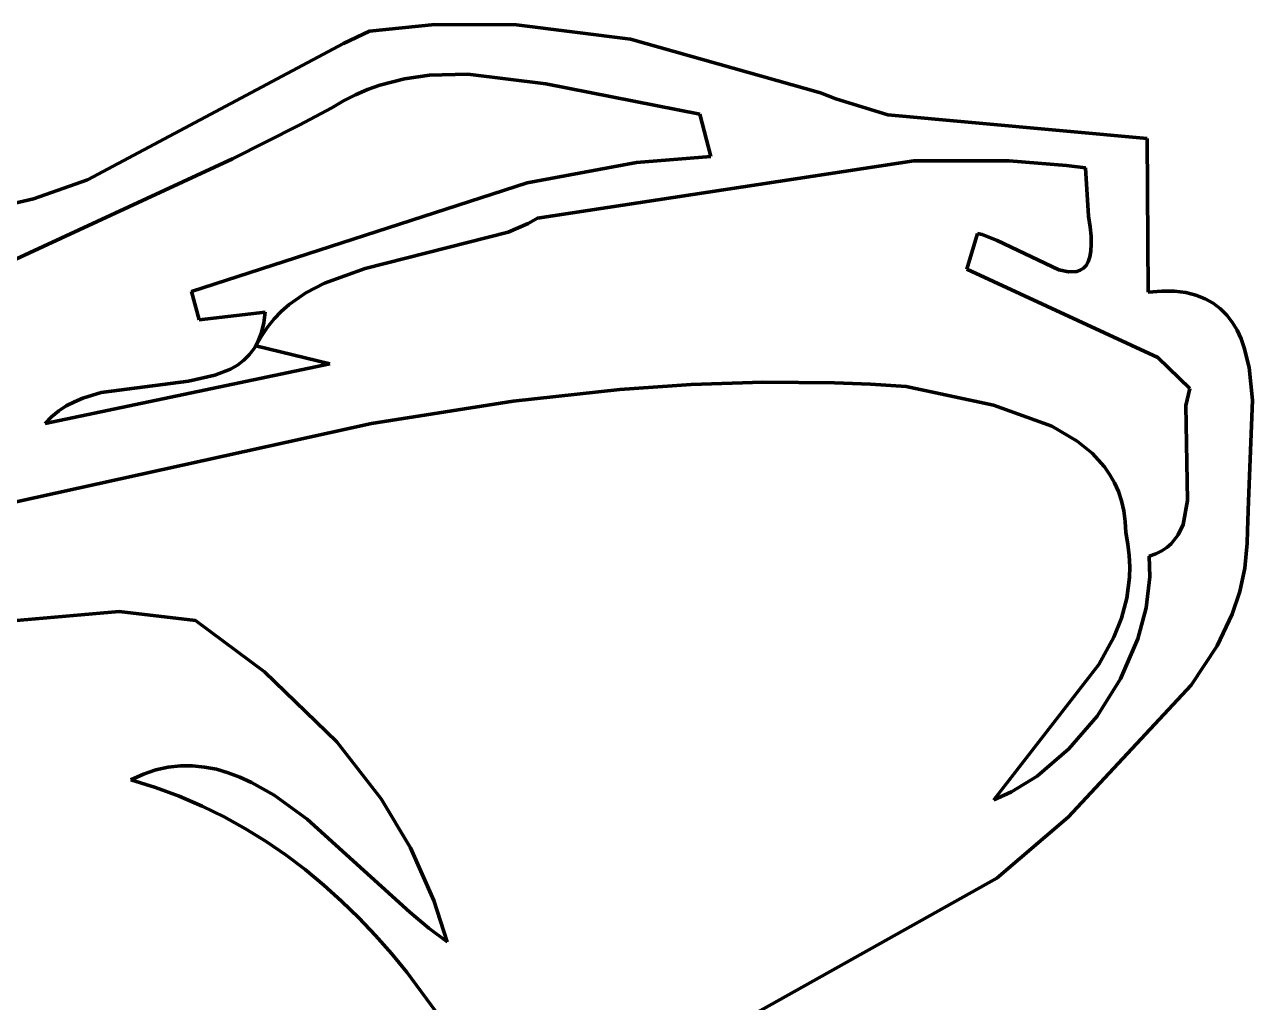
# Model space of a CAD drawing. Header units: millimetres. Extents: x 0 to 4.76, y 0 to 6.67.
# Drawn here: x 3.4734 to 3.965, y 4.9928 to 5.3843 of the extents above; entities that cross this region are included whole.
import ezdxf

# ---------------------------------------------------------------- set-up
doc = ezdxf.new("R2010")
doc.units = ezdxf.units.MM
doc.layers.add('color#010101ff', color=7, linetype='CONTINUOUS', lineweight=100)
doc.layers.add('color#fefefeff', color=7, linetype='CONTINUOUS', lineweight=100)

msp = doc.modelspace()

# ---------------------------------------------------------------- linework, layer by layer
at = {"layer": 'color#010101ff'}
for p, q in [((3.61152, 5.3816), (3.63767, 5.38431)), ((3.63767, 5.38431), (3.67044, 5.38422)), ((3.67044, 5.38422), (3.71608, 5.37849)), ((3.60108, 5.37678), (3.61152, 5.3816)), ((3.71608, 5.37849), (3.79208, 5.35694)), ((3.49861, 5.32209), (3.60108, 5.37678)), ((3.63559, 5.36404), (3.62553, 5.3626)), ((3.65092, 5.36443), (3.63559, 5.36404)), ((3.6821, 5.36063), (3.65092, 5.36443)), ((3.61076, 5.35831), (3.60594, 5.35623)), ((3.61564, 5.36005), (3.61076, 5.35831)), ((3.62553, 5.3626), (3.61564, 5.36005)), ((3.7438, 5.34843), (3.6821, 5.36063)), ((3.60117, 5.35381), (3.59646, 5.35102)), ((3.60594, 5.35623), (3.60117, 5.35381)), ((3.79208, 5.35694), (3.79821, 5.35464)), ((3.79821, 5.35464), (3.81901, 5.34815)), ((3.59646, 5.35102), (3.58335, 5.34399)), ((3.74813, 5.33147), (3.7438, 5.34843)), ((3.58335, 5.34399), (3.55671, 5.33049)), ((3.81901, 5.34815), (3.92285, 5.33864)), ((3.92285, 5.33864), (3.9233, 5.27722)), ((3.55671, 5.33049), (3.40634, 5.26111)), ((3.67471, 5.32089), (3.71842, 5.32906)), ((3.82947, 5.3298), (3.67885, 5.30676)), ((3.71842, 5.32906), (3.74813, 5.33147)), ((3.86757, 5.32981), (3.82947, 5.3298)), ((3.89055, 5.3279), (3.86757, 5.32981)), ((3.89823, 5.3269), (3.89055, 5.3279)), ((3.89936, 5.30764), (3.89823, 5.3269)), ((3.47702, 5.31454), (3.49861, 5.32209)), ((3.54027, 5.27744), (3.67471, 5.32089)), ((3.46024, 5.31069), (3.47702, 5.31454)), ((3.67505, 5.30473), (3.66706, 5.30124)), ((3.67885, 5.30676), (3.67505, 5.30473)), ((3.90003, 5.30336), (3.89936, 5.30764)), ((3.66706, 5.30124), (3.60985, 5.28662)), ((3.85064, 5.2864), (3.85492, 5.30062)), ((3.85492, 5.30062), (3.85675, 5.30021)), ((3.85675, 5.30021), (3.86286, 5.2979)), ((3.9004, 5.29961), (3.90003, 5.30336)), ((3.9005, 5.29636), (3.9004, 5.29961)), ((3.86286, 5.2979), (3.88752, 5.28618)), ((3.90033, 5.29359), (3.9005, 5.29636)), ((3.89926, 5.28937), (3.89991, 5.29127)), ((3.89991, 5.29127), (3.90033, 5.29359)), ((3.60985, 5.28662), (3.59349, 5.2808)), ((3.92708, 5.25102), (3.85064, 5.2864)), ((3.88752, 5.28618), (3.89134, 5.28535)), ((3.89134, 5.28535), (3.89465, 5.28547)), ((3.89465, 5.28547), (3.89608, 5.28594)), ((3.89608, 5.28594), (3.89733, 5.28674)), ((3.89733, 5.28674), (3.8984, 5.28787)), ((3.8984, 5.28787), (3.89926, 5.28937)), ((3.59349, 5.2808), (3.58608, 5.27692)), ((3.54339, 5.26611), (3.54027, 5.27744)), ((3.58608, 5.27692), (3.57932, 5.27219)), ((3.9233, 5.27722), (3.92877, 5.27763)), ((3.92877, 5.27763), (3.93376, 5.27755)), ((3.93376, 5.27755), (3.93829, 5.27699)), ((3.93829, 5.27699), (3.94238, 5.27598)), ((3.94238, 5.27598), (3.94605, 5.27455)), ((3.57932, 5.27219), (3.57622, 5.26946)), ((3.94605, 5.27455), (3.94932, 5.27272)), ((3.94932, 5.27272), (3.95222, 5.27052)), ((3.95222, 5.27052), (3.95475, 5.26797)), ((3.56975, 5.26917), (3.54339, 5.26611)), ((3.56922, 5.26486), (3.56975, 5.26917)), ((3.57334, 5.26646), (3.57067, 5.26317)), ((3.57622, 5.26946), (3.57334, 5.26646)), ((3.95475, 5.26797), (3.95695, 5.26511)), ((3.95695, 5.26511), (3.95884, 5.26196)), ((3.567, 5.25765), (3.56829, 5.26103)), ((3.57067, 5.26317), (3.56825, 5.25957)), ((3.56829, 5.26103), (3.56922, 5.26486)), ((3.95884, 5.26196), (3.96044, 5.25854)), ((3.56537, 5.25469), (3.567, 5.25765)), ((3.56825, 5.25957), (3.56607, 5.25564)), ((3.56607, 5.25564), (3.59569, 5.2485)), ((3.96044, 5.25854), (3.96176, 5.25489)), ((3.56117, 5.24989), (3.56341, 5.25211)), ((3.56341, 5.25211), (3.56537, 5.25469)), ((3.93991, 5.23864), (3.92708, 5.25102)), ((3.96176, 5.25489), (3.96367, 5.24696)), ((3.59569, 5.2485), (3.48171, 5.22457)), ((3.54968, 5.24391), (3.55587, 5.24638)), ((3.55587, 5.24638), (3.55864, 5.24799)), ((3.55864, 5.24799), (3.56117, 5.24989)), ((3.96367, 5.24696), (3.96502, 5.23395)), ((3.50406, 5.23696), (3.5391, 5.24161)), ((3.5391, 5.24161), (3.54968, 5.24391)), ((3.74036, 5.24023), (3.76898, 5.24116)), ((3.76898, 5.24116), (3.79768, 5.24092)), ((3.79768, 5.24092), (3.81206, 5.24032)), ((3.81206, 5.24032), (3.82645, 5.2394)), ((3.49681, 5.23478), (3.50406, 5.23696)), ((3.66909, 5.23354), (3.7118, 5.23825)), ((3.7118, 5.23825), (3.74036, 5.24023)), ((3.82645, 5.2394), (3.86133, 5.23196)), ((3.93832, 5.23175), (3.93991, 5.23864)), ((3.48711, 5.22962), (3.49016, 5.23163)), ((3.49016, 5.23163), (3.4934, 5.23334)), ((3.4934, 5.23334), (3.49681, 5.23478)), ((3.61238, 5.22458), (3.66909, 5.23354)), ((3.86133, 5.23196), (3.8847, 5.22353)), ((3.93902, 5.19375), (3.93832, 5.23175)), ((3.96502, 5.23395), (3.96348, 5.19345)), ((3.48171, 5.22457), (3.48429, 5.22728)), ((3.48429, 5.22728), (3.48711, 5.22962)), ((3.41601, 5.18131), (3.61238, 5.22458)), ((3.8847, 5.22353), (3.89491, 5.21754)), ((3.89491, 5.21754), (3.90082, 5.21273)), ((3.90082, 5.21273), (3.90585, 5.20719)), ((3.90585, 5.20719), (3.90798, 5.20411)), ((3.90798, 5.20411), (3.90983, 5.20083)), ((3.90983, 5.20083), (3.91139, 5.19732)), ((3.91139, 5.19732), (3.91263, 5.19359)), ((3.91263, 5.19359), (3.91354, 5.18961)), ((3.93725, 5.18413), (3.93902, 5.19375)), ((3.96348, 5.19345), (3.963, 5.18183)), ((3.91354, 5.18961), (3.9141, 5.18539)), ((3.9141, 5.18539), (3.91428, 5.18091)), ((3.93533, 5.18), (3.93725, 5.18413)), ((3.963, 5.18183), (3.96294, 5.17666)), ((3.91428, 5.18091), (3.91516, 5.17625)), ((3.93076, 5.17492), (3.93253, 5.17644)), ((3.93253, 5.17644), (3.93533, 5.18)), ((3.96294, 5.17666), (3.96196, 5.16672)), ((3.91516, 5.17625), (3.9157, 5.17171)), ((3.9157, 5.17171), (3.9159, 5.16728)), ((3.92374, 5.17147), (3.92638, 5.17242)), ((3.92391, 5.16325), (3.92374, 5.17147)), ((3.92638, 5.17242), (3.92871, 5.17357)), ((3.92871, 5.17357), (3.93076, 5.17492)), ((3.9159, 5.16728), (3.9158, 5.16297)), ((3.96196, 5.16672), (3.95992, 5.15729)), ((3.9158, 5.16297), (3.91471, 5.15465)), ((3.92246, 5.15078), (3.92391, 5.16325)), ((3.95992, 5.15729), (3.95692, 5.14831)), ((3.91471, 5.15465), (3.91257, 5.1467)), ((3.51131, 5.14928), (3.41412, 5.14085)), ((3.54192, 5.14571), (3.51131, 5.14928)), ((3.91916, 5.13838), (3.92246, 5.15078)), ((3.95692, 5.14831), (3.95088, 5.13561)), ((3.56956, 5.12522), (3.54192, 5.14571)), ((3.91257, 5.1467), (3.90953, 5.13908)), ((3.90953, 5.13908), (3.90356, 5.12816)), ((3.91225, 5.12237), (3.91916, 5.13838)), ((3.95088, 5.13561), (3.94047, 5.11986)), ((3.90356, 5.12816), (3.86147, 5.07391)), ((3.59851, 5.0971), (3.56956, 5.12522)), ((3.90289, 5.10748), (3.91225, 5.12237)), ((3.94047, 5.11986), (3.89122, 5.06707)), ((3.89157, 5.0943), (3.90289, 5.10748)), ((3.61614, 5.07438), (3.59851, 5.0971)), ((3.87878, 5.08341), (3.89157, 5.0943)), ((3.51599, 5.0819), (3.52102, 5.08422)), ((3.52102, 5.08422), (3.52601, 5.08591)), ((3.52601, 5.08591), (3.53096, 5.08702)), ((3.53096, 5.08702), (3.53585, 5.08756)), ((3.53585, 5.08756), (3.5407, 5.08757)), ((3.5407, 5.08757), (3.54551, 5.08709)), ((3.54551, 5.08709), (3.55027, 5.08616)), ((3.55027, 5.08616), (3.55497, 5.0848)), ((3.55497, 5.0848), (3.55964, 5.08304)), ((3.55964, 5.08304), (3.56425, 5.08093)), ((3.86852, 5.0771), (3.87878, 5.08341)), ((3.52581, 5.07886), (3.51599, 5.0819)), ((3.5353, 5.07536), (3.52581, 5.07886)), ((3.56425, 5.08093), (3.57334, 5.07576)), ((3.54448, 5.07144), (3.5353, 5.07536)), ((3.57334, 5.07576), (3.5866, 5.06616)), ((3.62793, 5.05468), (3.61614, 5.07438)), ((3.86147, 5.07391), (3.86852, 5.0771)), ((3.55334, 5.0671), (3.54448, 5.07144)), ((3.56189, 5.06237), (3.55334, 5.0671)), ((3.5866, 5.06616), (3.62764, 5.02894)), ((3.89122, 5.06707), (3.86264, 5.04256)), ((3.57015, 5.05727), (3.56189, 5.06237)), ((3.57812, 5.0518), (3.57015, 5.05727)), ((3.63735, 5.03369), (3.62793, 5.05468)), ((3.58581, 5.04599), (3.57812, 5.0518)), ((3.59322, 5.03985), (3.58581, 5.04599)), ((3.60037, 5.03341), (3.59322, 5.03985)), ((3.86264, 5.04256), (3.73688, 4.97222)), ((3.60726, 5.02667), (3.60037, 5.03341)), ((3.62764, 5.02894), (3.63524, 5.02254)), ((3.64265, 5.01712), (3.63735, 5.03369)), ((3.6139, 5.01967), (3.60726, 5.02667)), ((3.6203, 5.01241), (3.6139, 5.01967)), ((3.63524, 5.02254), (3.64265, 5.01712)), ((3.62646, 5.00491), (3.6203, 5.01241)), ((3.63812, 4.98927), (3.62646, 5.00491))]:
    msp.add_line(p, q, dxfattribs=at)
at = {"layer": 'color#fefefeff'}
for p, q in [((3.63767, 5.38431), (3.61152, 5.3816)), ((3.67044, 5.38422), (3.63767, 5.38431)), ((3.71608, 5.37849), (3.67044, 5.38422)), ((3.61152, 5.3816), (3.60108, 5.37678)), ((3.79208, 5.35694), (3.71608, 5.37849)), ((3.60108, 5.37678), (3.49861, 5.32209)), ((3.62553, 5.3626), (3.63559, 5.36404)), ((3.63559, 5.36404), (3.65092, 5.36443)), ((3.65092, 5.36443), (3.6821, 5.36063)), ((3.60594, 5.35623), (3.61076, 5.35831)), ((3.61076, 5.35831), (3.61564, 5.36005)), ((3.61564, 5.36005), (3.62553, 5.3626)), ((3.6821, 5.36063), (3.7438, 5.34843)), ((3.59646, 5.35102), (3.60117, 5.35381)), ((3.60117, 5.35381), (3.60594, 5.35623)), ((3.79821, 5.35464), (3.79208, 5.35694)), ((3.81901, 5.34815), (3.79821, 5.35464)), ((3.58335, 5.34399), (3.59646, 5.35102)), ((3.7438, 5.34843), (3.74813, 5.33147)), ((3.55671, 5.33049), (3.58335, 5.34399)), ((3.92285, 5.33864), (3.81901, 5.34815)), ((3.9233, 5.27722), (3.92285, 5.33864)), ((3.40634, 5.26111), (3.55671, 5.33049)), ((3.71842, 5.32906), (3.67471, 5.32089)), ((3.67885, 5.30676), (3.82947, 5.3298)), ((3.74813, 5.33147), (3.71842, 5.32906)), ((3.82947, 5.3298), (3.86757, 5.32981)), ((3.86757, 5.32981), (3.89055, 5.3279)), ((3.89055, 5.3279), (3.89823, 5.3269)), ((3.89823, 5.3269), (3.89936, 5.30764)), ((3.49861, 5.32209), (3.47702, 5.31454)), ((3.67471, 5.32089), (3.54027, 5.27744)), ((3.47702, 5.31454), (3.46024, 5.31069)), ((3.66706, 5.30124), (3.67505, 5.30473)), ((3.67505, 5.30473), (3.67885, 5.30676)), ((3.89936, 5.30764), (3.90003, 5.30336)), ((3.60985, 5.28662), (3.66706, 5.30124)), ((3.85492, 5.30062), (3.85064, 5.2864)), ((3.85675, 5.30021), (3.85492, 5.30062)), ((3.86286, 5.2979), (3.85675, 5.30021)), ((3.90003, 5.30336), (3.9004, 5.29961)), ((3.9004, 5.29961), (3.9005, 5.29636)), ((3.88752, 5.28618), (3.86286, 5.2979)), ((3.9005, 5.29636), (3.90033, 5.29359)), ((3.89991, 5.29127), (3.89926, 5.28937)), ((3.90033, 5.29359), (3.89991, 5.29127)), ((3.59349, 5.2808), (3.60985, 5.28662)), ((3.85064, 5.2864), (3.92708, 5.25102)), ((3.89134, 5.28535), (3.88752, 5.28618)), ((3.89465, 5.28547), (3.89134, 5.28535)), ((3.89608, 5.28594), (3.89465, 5.28547)), ((3.89733, 5.28674), (3.89608, 5.28594)), ((3.8984, 5.28787), (3.89733, 5.28674)), ((3.89926, 5.28937), (3.8984, 5.28787)), ((3.58608, 5.27692), (3.59349, 5.2808)), ((3.54027, 5.27744), (3.54339, 5.26611)), ((3.57932, 5.27219), (3.58608, 5.27692)), ((3.92877, 5.27763), (3.9233, 5.27722)), ((3.93376, 5.27755), (3.92877, 5.27763)), ((3.93829, 5.27699), (3.93376, 5.27755)), ((3.94238, 5.27598), (3.93829, 5.27699)), ((3.94605, 5.27455), (3.94238, 5.27598)), ((3.57622, 5.26946), (3.57932, 5.27219)), ((3.94932, 5.27272), (3.94605, 5.27455)), ((3.95222, 5.27052), (3.94932, 5.27272)), ((3.95475, 5.26797), (3.95222, 5.27052)), ((3.54339, 5.26611), (3.56975, 5.26917)), ((3.56975, 5.26917), (3.56922, 5.26486)), ((3.57067, 5.26317), (3.57334, 5.26646)), ((3.57334, 5.26646), (3.57622, 5.26946)), ((3.95695, 5.26511), (3.95475, 5.26797)), ((3.95884, 5.26196), (3.95695, 5.26511)), ((3.56829, 5.26103), (3.567, 5.25765)), ((3.56825, 5.25957), (3.57067, 5.26317)), ((3.56922, 5.26486), (3.56829, 5.26103)), ((3.96044, 5.25854), (3.95884, 5.26196)), ((3.567, 5.25765), (3.56537, 5.25469)), ((3.56607, 5.25564), (3.56825, 5.25957)), ((3.59569, 5.2485), (3.56607, 5.25564)), ((3.96176, 5.25489), (3.96044, 5.25854)), ((3.56341, 5.25211), (3.56117, 5.24989)), ((3.56537, 5.25469), (3.56341, 5.25211)), ((3.92708, 5.25102), (3.93991, 5.23864)), ((3.96367, 5.24696), (3.96176, 5.25489)), ((3.48171, 5.22457), (3.59569, 5.2485)), ((3.55587, 5.24638), (3.54968, 5.24391)), ((3.55864, 5.24799), (3.55587, 5.24638)), ((3.56117, 5.24989), (3.55864, 5.24799)), ((3.96502, 5.23395), (3.96367, 5.24696)), ((3.5391, 5.24161), (3.50406, 5.23696)), ((3.54968, 5.24391), (3.5391, 5.24161)), ((3.76898, 5.24116), (3.74036, 5.24023)), ((3.79768, 5.24092), (3.76898, 5.24116)), ((3.81206, 5.24032), (3.79768, 5.24092)), ((3.82645, 5.2394), (3.81206, 5.24032)), ((3.50406, 5.23696), (3.49681, 5.23478)), ((3.7118, 5.23825), (3.66909, 5.23354)), ((3.74036, 5.24023), (3.7118, 5.23825)), ((3.86133, 5.23196), (3.82645, 5.2394)), ((3.93991, 5.23864), (3.93832, 5.23175)), ((3.49016, 5.23163), (3.48711, 5.22962)), ((3.4934, 5.23334), (3.49016, 5.23163)), ((3.49681, 5.23478), (3.4934, 5.23334)), ((3.66909, 5.23354), (3.61238, 5.22458)), ((3.8847, 5.22353), (3.86133, 5.23196)), ((3.93832, 5.23175), (3.93902, 5.19375)), ((3.96348, 5.19345), (3.96502, 5.23395)), ((3.48429, 5.22728), (3.48171, 5.22457)), ((3.48711, 5.22962), (3.48429, 5.22728)), ((3.61238, 5.22458), (3.41601, 5.18131)), ((3.89491, 5.21754), (3.8847, 5.22353)), ((3.90082, 5.21273), (3.89491, 5.21754)), ((3.90585, 5.20719), (3.90082, 5.21273)), ((3.90798, 5.20411), (3.90585, 5.20719)), ((3.90983, 5.20083), (3.90798, 5.20411)), ((3.91139, 5.19732), (3.90983, 5.20083)), ((3.91263, 5.19359), (3.91139, 5.19732)), ((3.91354, 5.18961), (3.91263, 5.19359)), ((3.93902, 5.19375), (3.93725, 5.18413)), ((3.963, 5.18183), (3.96348, 5.19345)), ((3.9141, 5.18539), (3.91354, 5.18961)), ((3.91428, 5.18091), (3.9141, 5.18539)), ((3.93725, 5.18413), (3.93533, 5.18)), ((3.96294, 5.17666), (3.963, 5.18183)), ((3.91516, 5.17625), (3.91428, 5.18091)), ((3.93253, 5.17644), (3.93076, 5.17492)), ((3.93533, 5.18), (3.93253, 5.17644)), ((3.96196, 5.16672), (3.96294, 5.17666)), ((3.9157, 5.17171), (3.91516, 5.17625)), ((3.9159, 5.16728), (3.9157, 5.17171)), ((3.92638, 5.17242), (3.92374, 5.17147)), ((3.92374, 5.17147), (3.92391, 5.16325)), ((3.92871, 5.17357), (3.92638, 5.17242)), ((3.93076, 5.17492), (3.92871, 5.17357)), ((3.9158, 5.16297), (3.9159, 5.16728)), ((3.95992, 5.15729), (3.96196, 5.16672)), ((3.91471, 5.15465), (3.9158, 5.16297)), ((3.92391, 5.16325), (3.92246, 5.15078)), ((3.95692, 5.14831), (3.95992, 5.15729)), ((3.91257, 5.1467), (3.91471, 5.15465)), ((3.41412, 5.14085), (3.51131, 5.14928)), ((3.51131, 5.14928), (3.54192, 5.14571)), ((3.92246, 5.15078), (3.91916, 5.13838)), ((3.95088, 5.13561), (3.95692, 5.14831)), ((3.54192, 5.14571), (3.56956, 5.12522)), ((3.90953, 5.13908), (3.91257, 5.1467)), ((3.90356, 5.12816), (3.90953, 5.13908)), ((3.91916, 5.13838), (3.91225, 5.12237)), ((3.94047, 5.11986), (3.95088, 5.13561)), ((3.86147, 5.07391), (3.90356, 5.12816)), ((3.56956, 5.12522), (3.59851, 5.0971)), ((3.91225, 5.12237), (3.90289, 5.10748)), ((3.89122, 5.06707), (3.94047, 5.11986)), ((3.90289, 5.10748), (3.89157, 5.0943)), ((3.59851, 5.0971), (3.61614, 5.07438)), ((3.89157, 5.0943), (3.87878, 5.08341)), ((3.52102, 5.08422), (3.51599, 5.0819)), ((3.52601, 5.08591), (3.52102, 5.08422)), ((3.53096, 5.08702), (3.52601, 5.08591)), ((3.53585, 5.08756), (3.53096, 5.08702)), ((3.5407, 5.08757), (3.53585, 5.08756)), ((3.54551, 5.08709), (3.5407, 5.08757)), ((3.55027, 5.08616), (3.54551, 5.08709)), ((3.55497, 5.0848), (3.55027, 5.08616)), ((3.55964, 5.08304), (3.55497, 5.0848)), ((3.56425, 5.08093), (3.55964, 5.08304)), ((3.87878, 5.08341), (3.86852, 5.0771)), ((3.51599, 5.0819), (3.52581, 5.07886)), ((3.52581, 5.07886), (3.5353, 5.07536)), ((3.57334, 5.07576), (3.56425, 5.08093)), ((3.5353, 5.07536), (3.54448, 5.07144)), ((3.5866, 5.06616), (3.57334, 5.07576)), ((3.61614, 5.07438), (3.62793, 5.05468)), ((3.86852, 5.0771), (3.86147, 5.07391)), ((3.54448, 5.07144), (3.55334, 5.0671)), ((3.55334, 5.0671), (3.56189, 5.06237)), ((3.62764, 5.02894), (3.5866, 5.06616)), ((3.86264, 5.04256), (3.89122, 5.06707)), ((3.56189, 5.06237), (3.57015, 5.05727)), ((3.57015, 5.05727), (3.57812, 5.0518)), ((3.62793, 5.05468), (3.63735, 5.03369)), ((3.57812, 5.0518), (3.58581, 5.04599)), ((3.58581, 5.04599), (3.59322, 5.03985)), ((3.59322, 5.03985), (3.60037, 5.03341)), ((3.73688, 4.97222), (3.86264, 5.04256)), ((3.60037, 5.03341), (3.60726, 5.02667)), ((3.63524, 5.02254), (3.62764, 5.02894)), ((3.63735, 5.03369), (3.64265, 5.01712)), ((3.60726, 5.02667), (3.6139, 5.01967)), ((3.6139, 5.01967), (3.6203, 5.01241)), ((3.64265, 5.01712), (3.63524, 5.02254)), ((3.6203, 5.01241), (3.62646, 5.00491)), ((3.62646, 5.00491), (3.63812, 4.98927))]:
    msp.add_line(p, q, dxfattribs=at)

doc.saveas('drawing.dxf')
